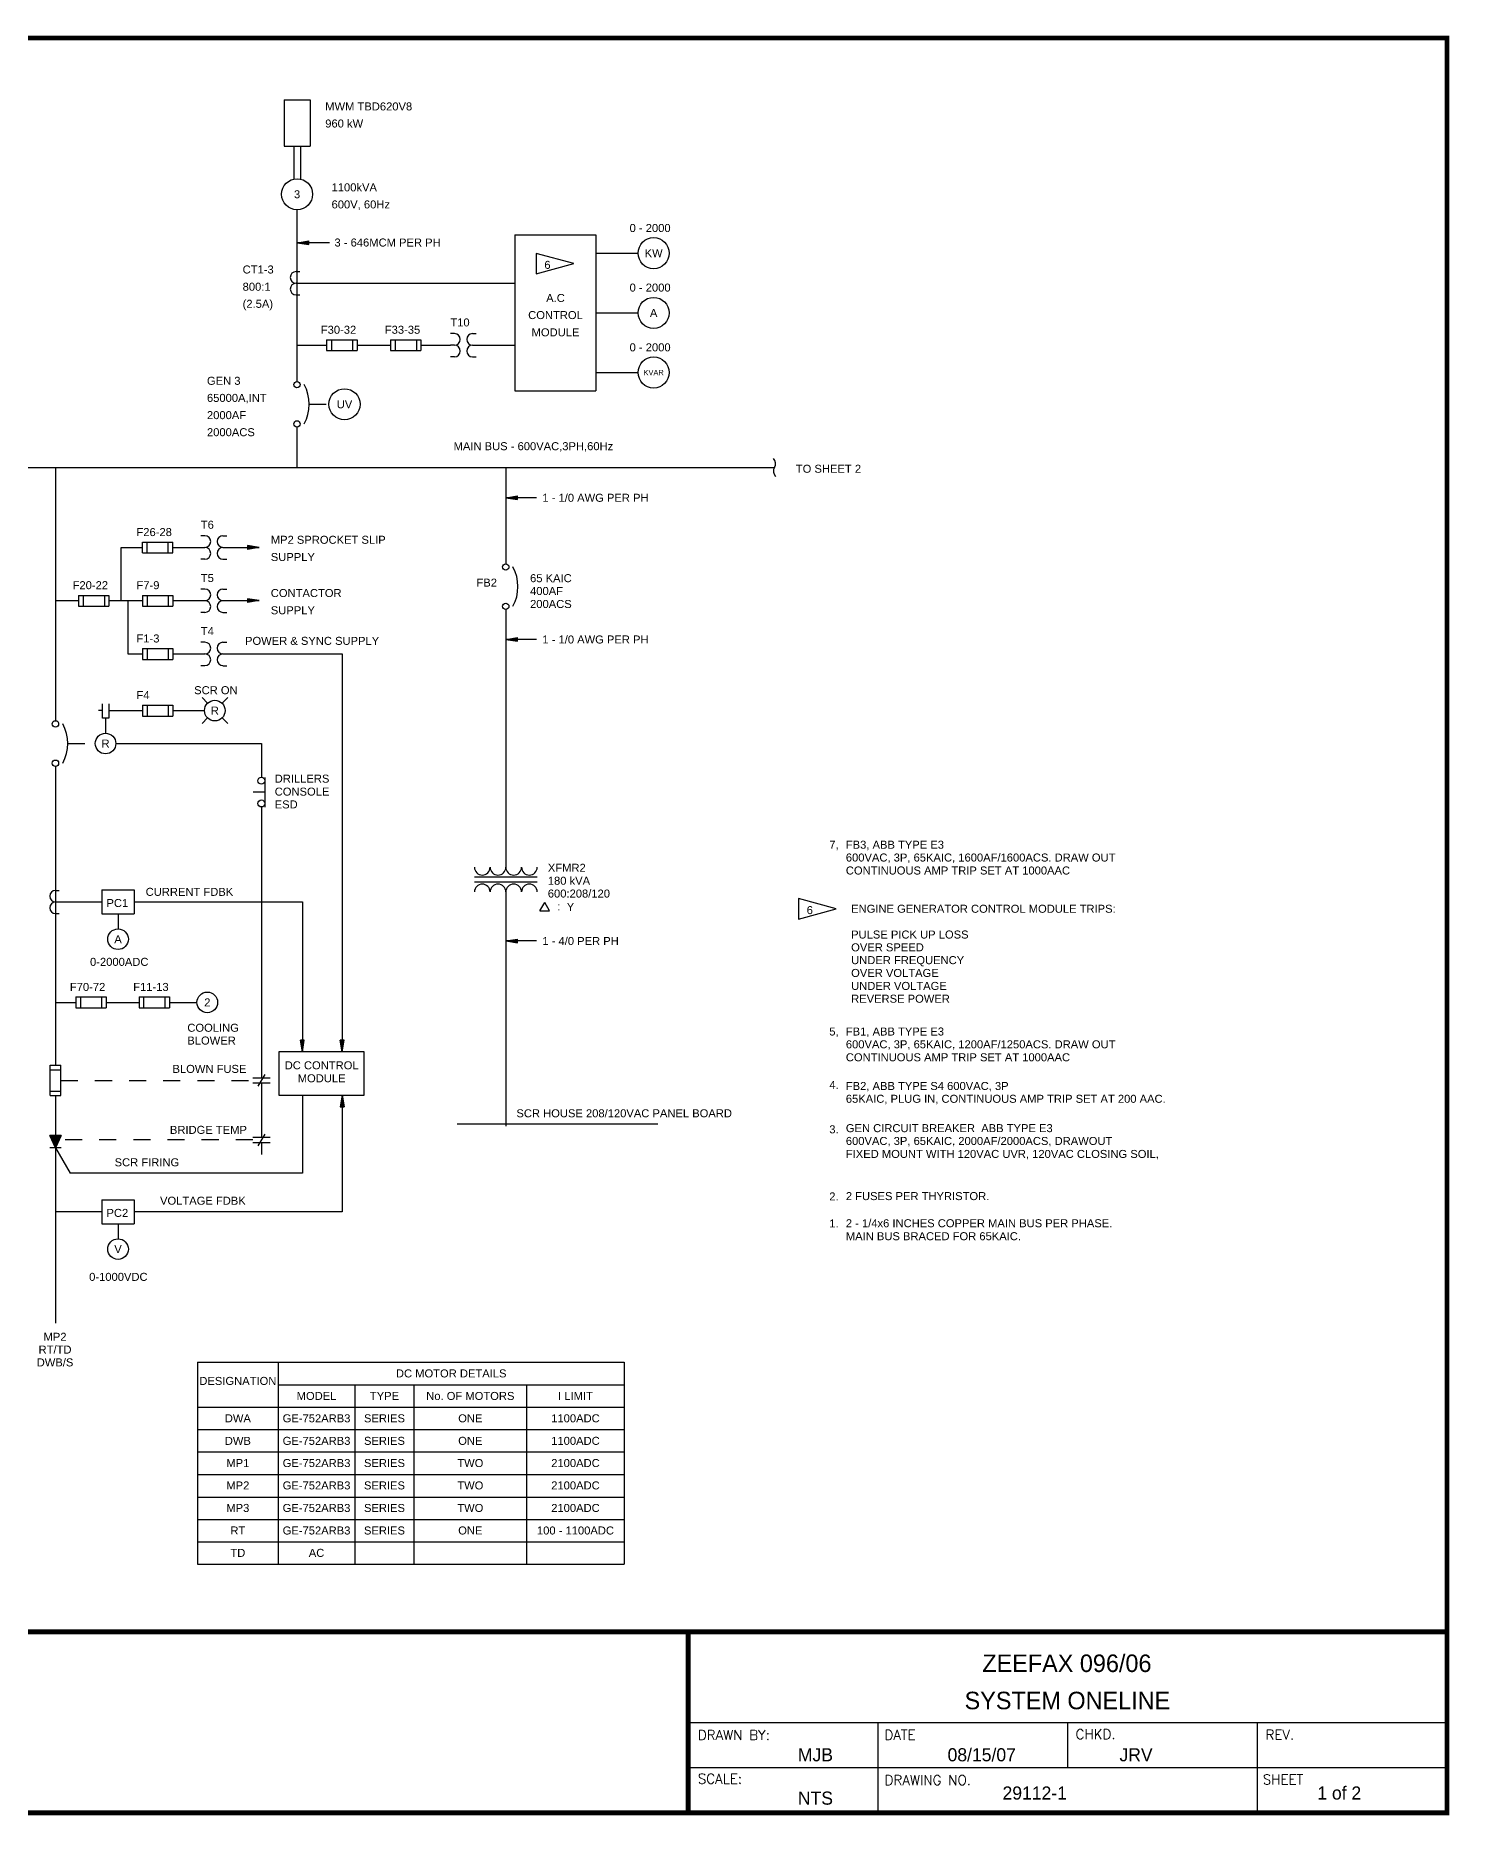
# Model space of a CAD drawing. Extents: x 0.9 to 17.6, y -2.2 to 8.2.
# Drawn here: x 9.31 to 17.59, y -2.22 to 8.2 of the extents above; entities that cross this region are included whole.
import ezdxf
from ezdxf.enums import TextEntityAlignment as Align

# ---------------------------------------------------------------- set-up
doc = ezdxf.new("R2010")
doc.units = 0
doc.header["$MEASUREMENT"] = 0
doc.linetypes.add('DASHED2', pattern=[0.375, 0.25, -0.125])
doc.layers.get('0').update_dxf_attribs({"linetype": 'CONTINUOUS'})
doc.layers.add('DRAWING', color=7, linetype='CONTINUOUS')
doc.styles.add('A1', font='A1.shx')
doc.styles.add('ROMAND', font='ROMAND.shx')
doc.styles.get("Standard").update_dxf_attribs({"font": 'ARIAL.TTF'})

# ---------------------------------------------------------------- blocks, each defined once
blk = doc.blocks.new('CONNECTION')
blk.add_circle((0.074, 0), 0.0744)
blk = doc.blocks.new('CircuitBreaker')
blk.add_arc((-0.172, -0.134), 0.243, 331.7071, 28.2929)
at = {"xscale": 0.25, "yscale": 0.25, "zscale": 0.25}
for p in [(-0.019, -0.019), (-0.019, -0.249)]:
    blk.add_blockref('CONNECTION', p, dxfattribs=at)
blk = doc.blocks.new('pot_arrow')
blk.add_hatch(color=256).paths.add_polyline_path([(-0.068, 0.011), (-0.068, -0.011), (0, 0)])
for p, q in [((-0.068, 0.011), (-0.068, -0.011)), ((0, 0), (-0.068, 0.011)), ((0, 0), (-0.068, -0.011))]:
    blk.add_line(p, q)
blk = doc.blocks.new('diode')
blk.add_hatch(color=256).paths.add_polyline_path([(0.072, 0), (0, 0.033), (0, -0.033)])
for p, q in [((0, 0.033), (0.072, 0)), ((0, 0.033), (0, -0.033)), ((0.072, 0), (0, -0.033)), ((0.072, 0.033), (0.072, -0.033))]:
    blk.add_line(p, q)
blk = doc.blocks.new('N_C_contact')
for p, q in [((0.051, 0.031), (-0.051, 0.031)), ((0.051, 0), (-0.051, 0)), ((-0.02, -0.019), (0.02, 0.05))]:
    blk.add_line(p, q)
blk = doc.blocks.new('transformer')
for p, q in [((0, 0.087), (0.368, 0.087)), ((0, 0.059), (0.368, 0.059))]:
    blk.add_line(p, q)
for centre, start, end in [((0.046, 0.145), 180, 0), ((0.138, 0.145), 180, 0), ((0.23, 0.145), 180, 0), ((0.322, 0.145), 180, 0), ((0.046, 0), 0, 180), ((0.138, 0), 0, 180), ((0.23, 0), 0, 180), ((0.322, 0), 0, 180)]:
    blk.add_arc(centre, 0.046, start, end)
blk = doc.blocks.new('Cutoutsection')
at = {"ltscale": 0.375}
for centre, start, end in [((0.04, -0.022), 150.95, 220.7875), ((-0.04, 0.022), 330.95, 40.7875)]:
    blk.add_arc(centre, 0.0461, start, end, dxfattribs=at)

msp = doc.modelspace()

# ---------------------------------------------------------------- linework, layer by layer
at = {"color": 7}
for p, q in [((13.13, -1.68), (17.576, -1.68)), ((14.242, -1.68), (14.242, -2.21)), ((15.353, -1.68), (15.353, -1.945)), ((16.464, -1.68), (16.464, -2.21)), ((13.13, -1.945), (17.576, -1.945))]:
    msp.add_line(p, q, dxfattribs=at)
at = {"color": 7, "const_width": 0.0288}
msp.add_lwpolyline([(17.576, -2.21), (17.576, 8.185), (0.943, 8.185), (0.943, -2.21)], close=True, dxfattribs=at)
for points in [[(0.943, -1.15), (17.576, -1.15)], [(13.13, -2.21), (13.13, -1.15)]]:
    msp.add_lwpolyline(points, dxfattribs=at)
at = {"layer": 'DRAWING', "color": 7}
for p, q in [((10.763, 7.824), (10.763, 7.551)), ((10.763, 7.824), (10.916, 7.824)), ((10.916, 7.824), (10.916, 7.551)), ((10.763, 7.551), (10.916, 7.551)), ((10.82, 7.551), (10.82, 7.358)), ((10.859, 7.551), (10.859, 7.358)), ((10.839, 6.174), (10.839, 7.179)), ((11.028, 6.986), (10.839, 6.986)), ((12.115, 7.032), (12.115, 6.119)), ((12.115, 7.032), (12.59, 7.032)), ((12.59, 7.032), (12.59, 6.119)), ((12.461, 6.864), (12.24, 6.924)), ((12.24, 6.924), (12.24, 6.804)), ((12.59, 6.925), (12.837, 6.925)), ((10.833, 6.817), (10.855, 6.817)), ((12.24, 6.804), (12.461, 6.864)), ((10.833, 6.749), (10.855, 6.749)), ((10.833, 6.681), (10.855, 6.681)), ((10.839, 6.749), (12.115, 6.749)), ((12.59, 6.575), (12.837, 6.575)), ((10.839, 6.386), (11.012, 6.386)), ((11.012, 6.418), (11.191, 6.418)), ((11.012, 6.418), (11.012, 6.354)), ((11.04, 6.418), (11.04, 6.354)), ((11.163, 6.418), (11.163, 6.354)), ((11.191, 6.418), (11.191, 6.354)), ((11.191, 6.386), (11.387, 6.386)), ((11.387, 6.418), (11.387, 6.354)), ((11.387, 6.418), (11.565, 6.418)), ((11.414, 6.418), (11.414, 6.354)), ((11.538, 6.418), (11.538, 6.354)), ((11.565, 6.418), (11.565, 6.354)), ((11.565, 6.386), (11.738, 6.386)), ((11.761, 6.454), (11.738, 6.454)), ((11.761, 6.386), (11.738, 6.386)), ((11.867, 6.454), (11.889, 6.454)), ((11.867, 6.386), (11.889, 6.386)), ((11.889, 6.386), (12.115, 6.386)), ((11.012, 6.354), (11.191, 6.354)), ((11.387, 6.354), (11.565, 6.354)), ((11.761, 6.318), (11.738, 6.318)), ((11.867, 6.318), (11.889, 6.318)), ((12.59, 6.226), (12.837, 6.226)), ((12.115, 6.119), (12.59, 6.119)), ((10.839, 5.67), (10.839, 5.907)), ((2.43, 5.67), (13.636, 5.67)), ((9.424, 5.67), (9.424, 4.187)), ((12.062, 5.67), (12.062, 5.106)), ((12.242, 5.493), (12.062, 5.493)), ((9.933, 5.17), (9.933, 5.233)), ((9.933, 5.233), (10.111, 5.233)), ((9.96, 5.17), (9.96, 5.233)), ((10.084, 5.17), (10.084, 5.233)), ((10.111, 5.17), (10.111, 5.233)), ((10.299, 5.27), (10.276, 5.27)), ((10.405, 5.27), (10.427, 5.27)), ((9.808, 4.89), (9.808, 5.201)), ((9.808, 5.201), (9.933, 5.201)), ((9.933, 5.17), (10.111, 5.17)), ((10.111, 5.201), (10.299, 5.201)), ((10.299, 5.133), (10.276, 5.133)), ((10.405, 5.201), (10.616, 5.201)), ((10.405, 5.133), (10.427, 5.133)), ((9.559, 4.921), (9.737, 4.921)), ((9.559, 4.921), (9.559, 4.858)), ((9.586, 4.921), (9.586, 4.858)), ((9.71, 4.921), (9.71, 4.858)), ((9.737, 4.921), (9.737, 4.858)), ((9.933, 4.921), (10.111, 4.921)), ((9.933, 4.921), (9.933, 4.858)), ((9.96, 4.921), (9.96, 4.858)), ((10.084, 4.921), (10.084, 4.858)), ((10.111, 4.921), (10.111, 4.858)), ((10.299, 4.958), (10.276, 4.958)), ((10.405, 4.958), (10.427, 4.958)), ((9.424, 4.89), (9.559, 4.89)), ((9.559, 4.858), (9.737, 4.858)), ((9.737, 4.89), (9.933, 4.89)), ((9.848, 4.89), (9.848, 4.578)), ((9.933, 4.858), (10.111, 4.858)), ((10.111, 4.89), (10.299, 4.89)), ((10.299, 4.821), (10.276, 4.821)), ((10.405, 4.89), (10.616, 4.89)), ((10.405, 4.821), (10.427, 4.821)), ((12.062, 4.839), (12.062, 3.329)), ((9.933, 4.609), (10.111, 4.609)), ((9.933, 4.609), (9.933, 4.546)), ((9.96, 4.609), (9.96, 4.546)), ((10.084, 4.609), (10.084, 4.546)), ((10.111, 4.609), (10.111, 4.546)), ((10.299, 4.646), (10.276, 4.646)), ((10.405, 4.646), (10.427, 4.646)), ((12.242, 4.663), (12.062, 4.663)), ((9.848, 4.578), (9.933, 4.578)), ((9.933, 4.546), (10.111, 4.546)), ((10.111, 4.578), (10.299, 4.578)), ((10.299, 4.509), (10.276, 4.509)), ((10.405, 4.578), (11.103, 4.578)), ((10.405, 4.509), (10.427, 4.509)), ((11.103, 4.578), (11.103, 2.247)), ((9.699, 4.201), (9.699, 4.285)), ((9.736, 4.285), (9.736, 4.201)), ((9.933, 4.278), (10.111, 4.278)), ((9.933, 4.278), (9.933, 4.214)), ((9.96, 4.278), (9.96, 4.214)), ((10.084, 4.278), (10.084, 4.214)), ((10.111, 4.278), (10.111, 4.214)), ((10.282, 4.322), (10.315, 4.289)), ((10.4, 4.289), (10.433, 4.322)), ((9.699, 4.246), (9.675, 4.246)), ((9.736, 4.201), (9.699, 4.201)), ((9.736, 4.246), (9.933, 4.246)), ((9.933, 4.214), (10.111, 4.214)), ((10.111, 4.246), (10.297, 4.246)), ((10.282, 4.17), (10.315, 4.203)), ((10.4, 4.203), (10.433, 4.17)), ((9.778, 4.053), (10.63, 4.053)), ((10.63, 4.053), (10.63, 3.855)), ((9.424, 3.919), (9.424, 2.169)), ((10.651, 3.768), (10.582, 3.768)), ((10.651, 3.855), (10.651, 3.681)), ((10.63, 3.681), (10.63, 2.096)), ((9.424, 3.193), (9.446, 3.193)), ((9.695, 3.196), (9.695, 3.055)), ((9.695, 3.196), (9.884, 3.196)), ((9.884, 3.196), (9.884, 3.055)), ((12.062, 3.183), (12.062, 1.812)), ((13.997, 3.085), (13.776, 3.145)), ((13.776, 3.145), (13.776, 3.025)), ((9.424, 3.125), (9.695, 3.125)), ((9.424, 3.057), (9.446, 3.057)), ((9.695, 3.055), (9.884, 3.055)), ((9.79, 3.055), (9.79, 2.967)), ((9.884, 3.125), (10.87, 3.125)), ((10.87, 3.125), (10.87, 2.247)), ((12.261, 3.073), (12.29, 3.122)), ((12.261, 3.073), (12.318, 3.073)), ((12.318, 3.073), (12.29, 3.122)), ((13.776, 3.025), (13.997, 3.085)), ((12.242, 2.897), (12.062, 2.897)), ((9.424, 2.537), (9.542, 2.537)), ((9.542, 2.569), (9.721, 2.569)), ((9.542, 2.569), (9.542, 2.505)), ((9.542, 2.505), (9.721, 2.505)), ((9.57, 2.569), (9.57, 2.505)), ((9.693, 2.569), (9.693, 2.505)), ((9.721, 2.569), (9.721, 2.505)), ((9.721, 2.537), (9.913, 2.537)), ((9.913, 2.569), (10.091, 2.569)), ((9.913, 2.569), (9.913, 2.505)), ((9.913, 2.505), (10.091, 2.505)), ((9.94, 2.569), (9.94, 2.505)), ((10.064, 2.569), (10.064, 2.505)), ((10.091, 2.569), (10.091, 2.505)), ((10.091, 2.537), (10.253, 2.537)), ((11.233, 2.247), (10.732, 2.247)), ((10.732, 2.247), (10.732, 1.993)), ((11.233, 1.993), (11.233, 2.247)), ((9.392, 1.991), (9.392, 2.169)), ((9.392, 2.169), (9.455, 2.169)), ((9.392, 2.142), (9.455, 2.142)), ((9.455, 1.991), (9.455, 2.169)), ((9.392, 2.018), (9.455, 2.018)), ((9.392, 1.991), (9.455, 1.991)), ((9.424, 1.991), (9.424, 0.659)), ((10.63, 2.064), (10.63, 1.747)), ((10.732, 1.993), (11.233, 1.993)), ((10.87, 1.993), (10.87, 1.536)), ((11.103, 1.993), (11.103, 1.311)), ((11.777, 1.825), (12.953, 1.825)), ((9.424, 1.685), (9.51, 1.536)), ((10.63, 1.716), (10.63, 1.646)), ((10.87, 1.536), (9.51, 1.536)), ((9.695, 1.381), (9.695, 1.24)), ((9.695, 1.381), (9.884, 1.381)), ((9.884, 1.381), (9.884, 1.24)), ((9.695, 1.311), (9.424, 1.311)), ((11.103, 1.311), (9.884, 1.311)), ((9.695, 1.24), (9.884, 1.24)), ((9.79, 1.24), (9.79, 1.152)), ((10.256, 0.43), (10.256, -0.753)), ((10.256, 0.43), (12.755, 0.43)), ((10.728, 0.43), (10.728, -0.753)), ((12.755, 0.43), (12.755, -0.753)), ((10.728, 0.298), (12.755, 0.298)), ((11.178, 0.298), (11.178, -0.753)), ((11.523, 0.298), (11.523, -0.753)), ((12.184, 0.298), (12.184, -0.753)), ((10.256, 0.167), (12.755, 0.167)), ((10.256, 0.035), (12.755, 0.035)), ((10.256, -0.096), (12.755, -0.096)), ((10.256, -0.228), (12.755, -0.228)), ((10.256, -0.36), (12.755, -0.36)), ((10.256, -0.491), (12.755, -0.491)), ((10.256, -0.623), (12.755, -0.623)), ((10.256, -0.754), (12.755, -0.754))]:
    msp.add_line(p, q, dxfattribs=at)
at = {"layer": 'DRAWING', "color": 7, "linetype": 'DASHED2', "ltscale": 0.1875}
for p, q in [((10.91, 6.04), (11.026, 6.04)), ((9.717, 4.201), (9.717, 4.113)), ((9.495, 4.053), (9.657, 4.053)), ((9.455, 2.08), (10.58, 2.08)), ((10.58, 1.732), (9.445, 1.732))]:
    msp.add_line(p, q, dxfattribs=at)
at = {"layer": 'DRAWING', "color": 7}
for centre, radius in [((10.839, 7.27), 0.091), ((12.928, 6.925), 0.091), ((12.928, 6.575), 0.091), ((12.928, 6.226), 0.091), ((11.117, 6.04), 0.091), ((10.357, 4.246), 0.0604), ((9.717, 4.053), 0.0604), ((10.63, 3.835), 0.0204), ((10.63, 3.702), 0.0204), ((9.79, 2.907), 0.0604), ((10.313, 2.537), 0.0604), ((9.79, 1.092), 0.0604)]:
    msp.add_circle(centre, radius, dxfattribs=at)
for centre, start, end in [((10.833, 6.783), 90, 270), ((10.833, 6.715), 90, 270), ((11.761, 6.42), 270, 90), ((11.761, 6.352), 270, 90), ((11.867, 6.42), 90, 270), ((11.867, 6.352), 90, 270), ((10.299, 5.236), 270, 90), ((10.405, 5.236), 90, 270), ((10.299, 5.167), 270, 90), ((10.405, 5.167), 90, 270), ((10.299, 4.924), 270, 90), ((10.405, 4.924), 90, 270), ((10.299, 4.855), 270, 90), ((10.405, 4.855), 90, 270), ((10.299, 4.612), 270, 90), ((10.405, 4.612), 90, 270), ((10.299, 4.544), 270, 90), ((10.405, 4.544), 90, 270), ((9.424, 3.159), 90, 270), ((9.424, 3.091), 90, 270)]:
    msp.add_arc(centre, 0.034, start, end, dxfattribs=at)

# ---------------------------------------------------------------- block references
for name, p, rotation in [('pot_arrow', (10.839, 6.986), 180), ('pot_arrow', (12.062, 5.493), 180), ('pot_arrow', (12.062, 4.663), 180), ('transformer', (12.246, 3.329), 180), ('pot_arrow', (12.062, 2.897), 180), ('pot_arrow', (10.87, 2.247), 270), ('pot_arrow', (11.103, 2.247), 270), ('N_C_contact', (10.63, 2.096), 180), ('pot_arrow', (11.103, 1.993), 90), ('diode', (9.424, 1.757), 270), ('N_C_contact', (10.63, 1.747), 180)]:
    msp.add_blockref(name, p, dxfattribs=dict(at, rotation=rotation))
for name, p in [('CircuitBreaker', (10.839, 6.174)), ('Cutoutsection', (13.636, 5.67)), ('pot_arrow', (10.616, 5.201)), ('CircuitBreaker', (12.062, 5.106)), ('pot_arrow', (10.616, 4.89)), ('CircuitBreaker', (9.424, 4.187))]:
    msp.add_blockref(name, p, dxfattribs=at)

# ---------------------------------------------------------------- texts
at = {"color": 7, "style": 'A1'}
for s, p in [('ZEEFAX 096/06', (15.349, -1.385)), ('SYSTEM ONELINE', (15.352, -1.603))]:
    msp.add_text(s, height=0.10259, dxfattribs=at).set_placement(p, align=Align.CENTER)
at = {"color": 7}
for s, height, style, p in [('DRAWN BY:', 0.0576, 'ROMAND', (13.187, -1.783)), ('DATE', 0.0576, 'ROMAND', (14.28, -1.782)), ('CHKD.', 0.0576, 'ROMAND', (15.4, -1.778)), ('REV.', 0.0576, 'ROMAND', (16.513, -1.781)), ('MJB', 0.0769, 'A1', (13.773, -1.908)), ('08/15/07', 0.0769, 'A1', (14.65, -1.908)), ('JRV', 0.0769, 'A1', (15.657, -1.908)), ('SCALE:', 0.0576, 'ROMAND', (13.187, -2.039)), ('NTS', 0.0769, 'A1', (13.773, -2.162)), ('DRAWING NO.', 0.05763, 'ROMAND', (14.281, -2.047)), ('29112-1', 0.0769, 'A1', (14.972, -2.132)), ('SHEET', 0.0576, 'ROMAND', (16.497, -2.043)), ('1 of 2', 0.0769, 'A1', (16.816, -2.132))]:
    msp.add_text(s, height=height, dxfattribs=dict(at, style=style)).set_placement(p)
at = {"layer": 'DRAWING', "color": 7}
for s, height, p in [('MWM TBD620V8', 0.04688, (11.004, 7.761)), ('960 kW', 0.0469, (11.004, 7.661)), ('1100kVA', 0.0469, (11.041, 7.287)), ('600V, 60Hz', 0.0469, (11.041, 7.187)), ('0 - 2000', 0.0469, (12.787, 7.049)), ('3 - 646MCM PER PH', 0.04688, (11.058, 6.964)), ('0 - 2000', 0.0469, (12.787, 6.7)), ('0 - 2000', 0.0469, (12.787, 6.35)), ('MAIN BUS - 600VAC,3PH,60Hz', 0.04688, (11.756, 5.771)), ('TO SHEET 2', 0.0469, (13.761, 5.639)), ('1 - 1/0 AWG PER PH', 0.04688, (12.276, 5.469)), ('MP2 SPROCKET SLIP', 0.04688, (10.685, 5.223)), ('SUPPLY', 0.0469, (10.685, 5.122)), ('FB2', 0.0469, (11.89, 4.972)), ('65 KAIC', 0.0469, (12.204, 4.998)), ('CONTACTOR', 0.0469, (10.685, 4.911)), ('400AF', 0.0469, (12.204, 4.923)), ('SUPPLY', 0.0469, (10.685, 4.81)), ('200ACS', 0.0469, (12.204, 4.847)), ('POWER & SYNC SUPPLY', 0.04688, (10.534, 4.631)), ('1 - 1/0 AWG PER PH', 0.04688, (12.276, 4.639)), ('SCR ON', 0.0469, (10.236, 4.342)), ('DRILLERS', 0.0469, (10.708, 3.824)), ('CONSOLE', 0.0469, (10.708, 3.748)), ('ESD', 0.0469, (10.708, 3.673)), ('7,', 0.0469, (13.957, 3.437)), ('FB3, ABB TYPE E3', 0.04688, (14.054, 3.437)), ('XFMR2', 0.0469, (12.308, 3.302)), ('600VAC, 3P, 65KAIC, 1600AF/1600ACS. DRAW OUT', 0.04688, (14.054, 3.362)), ('180 kVA', 0.0469, (12.308, 3.226)), ('CONTINUOUS AMP TRIP SET AT 1000AAC ', 0.04688, (14.054, 3.286)), ('CURRENT FDBK', 0.04688, (9.952, 3.161)), ('600:208/120', 0.04688, (12.308, 3.151)), (':', 0.0469, (12.363, 3.076)), ('Y', 0.0469, (12.419, 3.073)), ('ENGINE GENERATOR CONTROL MODULE TRIPS:', 0.04688, (14.085, 3.062)), ('1 - 4/0 PER PH', 0.04688, (12.276, 2.873)), ('PULSE PICK UP LOSS', 0.04688, (14.085, 2.911)), ('OVER SPEED', 0.0469, (14.085, 2.836)), ('0-2000ADC', 0.0469, (9.626, 2.751)), ('OVER VOLTAGE', 0.04688, (14.085, 2.686)), ('UNDER FREQUENCY', 0.04688, (14.085, 2.761)), ('UNDER VOLTAGE', 0.04688, (14.085, 2.61)), ('REVERSE POWER', 0.04688, (14.085, 2.535)), ('COOLING', 0.0469, (10.196, 2.365)), ('BLOWER', 0.0469, (10.196, 2.29)), ('5,', 0.0469, (13.957, 2.343)), ('600VAC, 3P, 65KAIC, 1200AF/1250ACS. DRAW OUT', 0.04688, (14.054, 2.268)), ('FB1, ABB TYPE E3', 0.04688, (14.054, 2.343)), ('CONTINUOUS AMP TRIP SET AT 1000AAC ', 0.04688, (14.054, 2.192)), ('BLOWN FUSE', 0.0469, (10.109, 2.124)), ('4.', 0.0469, (13.957, 2.03)), ('65KAIC, PLUG IN, CONTINUOUS AMP TRIP SET AT 200 AAC.', 0.04688, (14.054, 1.949)), ('FB2, ABB TYPE S4 600VAC, 3P', 0.04688, (14.054, 2.024)), ('SCR HOUSE 208/120VAC PANEL BOARD', 0.04688, (12.124, 1.864)), ('BRIDGE TEMP', 0.04688, (10.094, 1.767)), ('3.', 0.0469, (13.957, 1.77)), ('GEN CIRCUIT BREAKER  ABB TYPE E3', 0.04688, (14.054, 1.777)), ('600VAC, 3P, 65KAIC, 2000AF/2000ACS, DRAWOUT', 0.04688, (14.054, 1.702)), ('FIXED MOUNT WITH 120VAC UVR, 120VAC CLOSING SOIL,', 0.04688, (14.054, 1.626)), ('SCR FIRING', 0.0469, (9.77, 1.577)), ('VOLTAGE FDBK', 0.04688, (10.036, 1.352)), ('2.', 0.0469, (13.957, 1.377)), ('2 FUSES PER THYRISTOR.', 0.04688, (14.054, 1.379)), ('1.', 0.0469, (13.957, 1.219)), ('2 - 1/4x6 INCHES COPPER MAIN BUS PER PHASE.', 0.04688, (14.054, 1.22)), ('MAIN BUS BRACED FOR 65KAIC.', 0.04688, (14.054, 1.144))]:
    msp.add_text(s, height=height, dxfattribs=at).set_placement(p)
for s, height, p in [('3', 0.0469, (10.839, 7.27)), ('KW', 0.0469, (12.928, 6.925)), ('A', 0.0469, (12.928, 6.575)), ('KVAR', 0.0312, (12.928, 6.226)), ('UV', 0.0469, (11.117, 6.04)), ('R', 0.0469, (10.357, 4.246)), ('R', 0.0469, (9.717, 4.053)), ('PC1', 0.0469, (9.786, 3.119)), ('A', 0.0469, (9.79, 2.907)), ('2', 0.0469, (10.313, 2.537)), ('PC2', 0.0469, (9.786, 1.304)), ('V', 0.0469, (9.79, 1.092)), ('DESIGNATION', 0.04688, (10.492, 0.32)), ('DC MOTOR DETAILS', 0.04688, (11.742, 0.364)), ('MODEL', 0.0469, (10.953, 0.232)), ('TYPE', 0.0469, (11.351, 0.232)), ('No. OF MOTORS', 0.04688, (11.854, 0.232)), ('I LIMIT', 0.0469, (12.47, 0.232)), ('DWA', 0.0469, (10.492, 0.101)), ('GE-752ARB3', 0.0469, (10.953, 0.101)), ('SERIES', 0.0469, (11.351, 0.101)), ('ONE', 0.0469, (11.854, 0.101)), ('1100ADC', 0.0469, (12.47, 0.101)), ('DWB', 0.0469, (10.492, -0.031)), ('GE-752ARB3', 0.0469, (10.953, -0.031)), ('SERIES', 0.0469, (11.351, -0.031)), ('ONE', 0.0469, (11.854, -0.031)), ('1100ADC', 0.0469, (12.47, -0.031)), ('MP1', 0.0469, (10.492, -0.161)), ('GE-752ARB3', 0.0469, (10.953, -0.161)), ('SERIES', 0.0469, (11.351, -0.161)), ('TWO', 0.0469, (11.854, -0.161)), ('2100ADC', 0.0469, (12.47, -0.161)), ('MP2', 0.0469, (10.492, -0.292)), ('GE-752ARB3', 0.0469, (10.953, -0.292)), ('SERIES', 0.0469, (11.351, -0.292)), ('TWO', 0.0469, (11.854, -0.292)), ('2100ADC', 0.0469, (12.47, -0.292)), ('MP3', 0.0469, (10.492, -0.424)), ('GE-752ARB3', 0.0469, (10.953, -0.424)), ('SERIES', 0.0469, (11.351, -0.424)), ('TWO', 0.0469, (11.854, -0.424)), ('2100ADC', 0.0469, (12.47, -0.424)), ('RT', 0.0469, (10.492, -0.556)), ('GE-752ARB3', 0.0469, (10.953, -0.556)), ('SERIES', 0.0469, (11.351, -0.556)), ('ONE', 0.0469, (11.854, -0.556)), ('100 - 1100ADC', 0.04688, (12.47, -0.556)), ('TD', 0.0469, (10.492, -0.687)), ('AC', 0.0469, (10.953, -0.687))]:
    msp.add_text(s, height=height, dxfattribs=at).set_placement(p, align=Align.MIDDLE_CENTER)
for s, p in [('6', (12.306, 6.833)), ('A.C', (12.353, 6.639)), ('CONTROL', (12.353, 6.539)), ('MODULE', (12.353, 6.438)), ('6', (13.843, 3.054)), ('DC CONTROL', (10.983, 2.145)), ('MODULE', (10.983, 2.069)), ('0-1000VDC', (9.792, 0.906)), ('RT/TD', (9.421, 0.48)), ('MP2', (9.421, 0.555)), ('DWB/S', (9.421, 0.405))]:
    msp.add_text(s, height=0.0469, dxfattribs=at).set_placement(p, align=Align.CENTER)
at = {"layer": 'DRAWING', "color": 7, "linetype": 'DASHED2'}
for s, p in [('CT1-3', (10.52, 6.806)), ('800:1', (10.52, 6.705)), ('(2.5A)', (10.52, 6.605)), ('F30-32', (10.978, 6.453)), ('F33-35', (11.353, 6.453)), ('T10', (11.737, 6.496)), ('GEN 3', (10.311, 6.154)), ('65000A,INT', (10.311, 6.054)), ('2000AF', (10.311, 5.953)), ('2000ACS', (10.311, 5.853)), ('T6', (10.275, 5.311)), ('F26-28', (9.898, 5.268)), ('F20-22', (9.524, 4.957)), ('F7-9', (9.898, 4.957)), ('T5', (10.275, 4.999)), ('F1-3', (9.898, 4.645)), ('T4', (10.275, 4.688)), ('F4', (9.898, 4.313)), ('F70-72', (9.508, 2.604)), ('F11-13', (9.879, 2.604))]:
    msp.add_text(s, height=0.0469, dxfattribs=at).set_placement(p)

doc.saveas('drawing.dxf')
